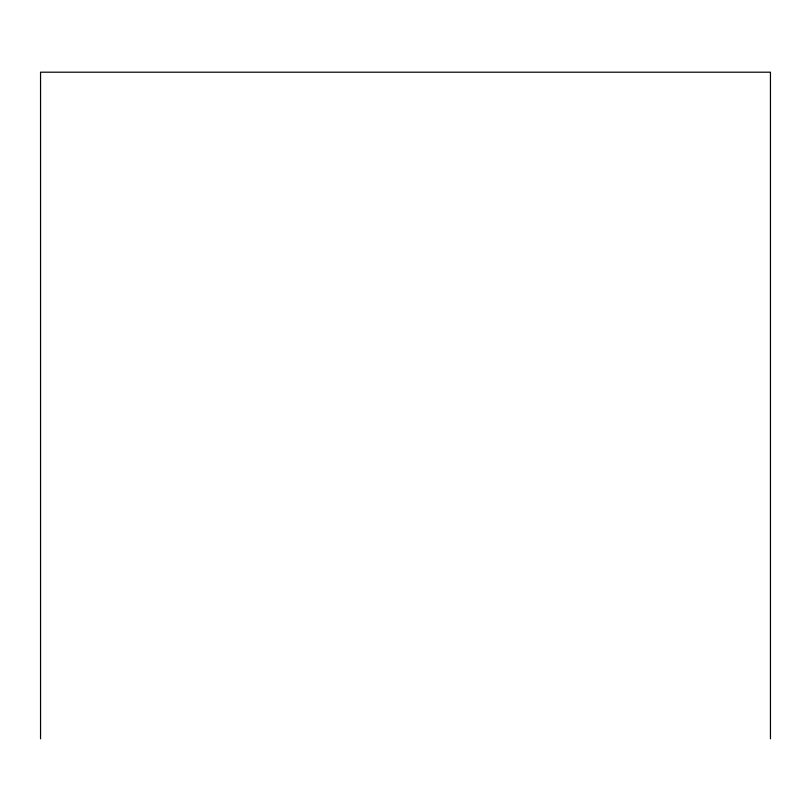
<?xml version="1.0" encoding="UTF-8"?>
<svg xmlns="http://www.w3.org/2000/svg" width="811" height="811" viewBox="0 0 811 811"><rect width="100%" height="100%" fill="white"/><g stroke="black" fill="none" stroke-linecap="round" stroke-linejoin="round"><path stroke-width="1.22" d="M770.45 738.801L770.45 72.199L40.55 72.199L40.55 738.801"/></g></svg>
